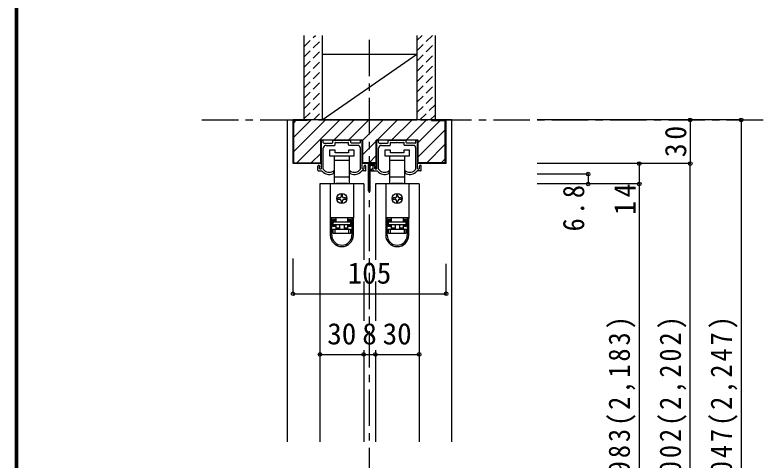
# Model space of a CAD drawing. Units: millimetres at full size, sheet at 1:5; details may follow other scales. Extents: x -973 to 977, y -718 to 696.
# Drawn here: x -973 to -456, y -311 to -5 of the extents above; entities that cross this region are included whole.
import ezdxf
from ezdxf.enums import TextEntityAlignment as Align

# ---------------------------------------------------------------- set-up
doc = ezdxf.new("R2010")
doc.units = ezdxf.units.MM
doc.header["$LTSCALE"] = 5
doc.header["$PDMODE"] = 32
doc.header["$PDSIZE"] = 2.5
doc.linetypes.add('CHAIN1', pattern=[8, 5, -1, 1, -1])
doc.linetypes.add('DASHED1', pattern=[1.8, 1.2, -0.6])
for name, color, linetype in [('0-1_通り芯', 4, 'CHAIN1'), ('0-2_柱', 3, 'Continuous'), ('0-3_仕上げ', 2, 'Continuous'), ('0-4_枠', 3, 'Continuous'), ('0-6_扉', 6, 'Continuous'), ('0-7_金物', 7, 'Continuous'), ('0-B_寸法', 7, 'Continuous'), ('0-C_ハッチ', 4, 'DASHED1'), ('F-1_枠', 6, 'Continuous')]:
    doc.layers.add(name, color=color, linetype=linetype)
doc.styles.add('ＭＳ ゴシック', font='')
doc.styles.get('ＭＳ ゴシック').set_extended_font_data('MS Gothic')

msp = doc.modelspace()

# ---------------------------------------------------------------- linework, layer by layer
at = {"layer": '0-1_通り芯'}
for p, q in [((-730.18, -526.5), (-730.18, -18.5)), ((-845.18, -76.5), (-456.18, -76.5))]:
    msp.add_line(p, q, dxfattribs=at)
at = {"layer": '0-2_柱'}
for p, q in [((-762.68, -31.5), (-697.68, -31.5)), ((-762.68, -76.5), (-697.68, -76.5))]:
    msp.add_line(p, q, dxfattribs=at)
at = {"layer": '0-2_柱', "color": 7}
msp.add_line((-762.68, -76.5), (-697.68, -31.5), dxfattribs=at)
at = {"layer": '0-3_仕上げ'}
for p, q in [((-775.18, -18.5), (-775.18, -76.5)), ((-762.68, -18.5), (-762.68, -76.5)), ((-697.68, -18.5), (-697.68, -76.5)), ((-685.18, -18.5), (-685.18, -76.5))]:
    msp.add_line(p, q, dxfattribs=at)
at = {"layer": '0-4_枠', "color": 4}
for p, q in [((-786.68, -76.5), (-782.68, -76.5)), ((-786.68, -76.5), (-786.68, -297.5)), ((-673.68, -76.5), (-677.68, -76.5)), ((-673.68, -297.5), (-673.68, -76.5))]:
    msp.add_line(p, q, dxfattribs=at)
at = {"layer": '0-4_枠'}
for p, q in [((-782.68, -106.5), (-782.68, -76.5)), ((-677.68, -76.5), (-782.68, -76.5)), ((-782.18, -106), (-782.18, -77)), ((-772.68, -77), (-782.18, -77)), ((-772.68, -77), (-772.68, -76.5)), ((-687.68, -77), (-687.68, -76.5)), ((-687.68, -77), (-678.18, -77)), ((-678.18, -106), (-678.18, -77)), ((-677.68, -106.5), (-677.68, -76.5)), ((-763.58, -106.5), (-763.58, -90.5)), ((-734.78, -90.5), (-763.58, -90.5)), ((-734.78, -106.5), (-734.78, -90.5)), ((-725.58, -106.5), (-725.58, -90.5)), ((-696.78, -90.5), (-725.58, -90.5)), ((-696.78, -106.5), (-696.78, -90.5)), ((-763.58, -106.5), (-782.68, -106.5)), ((-782.18, -106), (-763.58, -106)), ((-725.58, -106), (-734.78, -106)), ((-725.58, -106.5), (-734.78, -106.5)), ((-678.18, -106), (-696.78, -106)), ((-677.68, -106.5), (-696.78, -106.5))]:
    msp.add_line(p, q, dxfattribs=at)
at = {"layer": '0-6_扉'}
for p, q in [((-734.18, -120.5), (-764.18, -120.5)), ((-764.18, -120.5), (-764.18, -297.5)), ((-734.18, -120.5), (-734.18, -172.476)), ((-726.18, -120.5), (-726.18, -172.476)), ((-696.18, -120.5), (-726.18, -120.5)), ((-696.18, -120.5), (-696.18, -297.5)), ((-734.18, -187.405), (-734.18, -214.5)), ((-726.18, -187.405), (-726.18, -214.5)), ((-734.18, -234.5), (-734.18, -297.5)), ((-726.18, -234.5), (-726.18, -297.5))]:
    msp.add_line(p, q, dxfattribs=at)
at = {"layer": '0-7_金物'}
for p, q in [((-763.18, -109.8), (-763.18, -91)), ((-762.68, -90.5), (-762.48, -90.5)), ((-761.98, -92), (-761.98, -91)), ((-761.48, -92.5), (-755.83, -92.5)), ((-755.33, -92), (-755.33, -91)), ((-754.83, -90.5), (-743.53, -90.5)), ((-753.83, -93.7), (-753.83, -92.3)), ((-753.53, -92), (-749.48, -92)), ((-748.88, -92), (-744.83, -92)), ((-744.53, -93.7), (-744.53, -92.3)), ((-743.03, -92), (-743.03, -91)), ((-736.88, -92.5), (-742.53, -92.5)), ((-736.38, -92), (-736.38, -91)), ((-735.68, -90.5), (-735.88, -90.5)), ((-735.18, -109.8), (-735.18, -91)), ((-725.18, -109.8), (-725.18, -91)), ((-724.68, -90.5), (-724.48, -90.5)), ((-723.98, -92), (-723.98, -91)), ((-723.48, -92.5), (-717.83, -92.5)), ((-717.33, -92), (-717.33, -91)), ((-716.83, -90.5), (-705.53, -90.5)), ((-715.83, -93.7), (-715.83, -92.3)), ((-715.53, -92), (-711.48, -92)), ((-710.88, -92), (-706.83, -92)), ((-706.53, -93.7), (-706.53, -92.3)), ((-705.03, -92), (-705.03, -91)), ((-698.88, -92.5), (-704.53, -92.5)), ((-698.38, -92), (-698.38, -91)), ((-697.68, -90.5), (-697.88, -90.5)), ((-697.18, -109.8), (-697.18, -91)), ((-761.98, -110.123), (-761.98, -96)), ((-759.98, -94), (-754.13, -94)), ((-757.68, -97.2), (-757.68, -101.2)), ((-753.68, -97.2), (-757.68, -97.2)), ((-753.68, -99.2), (-753.68, -97.2)), ((-744.68, -97.2), (-744.68, -99.2)), ((-740.68, -97.2), (-744.68, -97.2)), ((-738.38, -94), (-744.23, -94)), ((-740.68, -101.2), (-740.68, -97.2)), ((-736.38, -110.123), (-736.38, -96)), ((-723.98, -110.123), (-723.98, -96)), ((-721.98, -94), (-716.13, -94)), ((-719.68, -97.2), (-719.68, -101.2)), ((-715.68, -97.2), (-719.68, -97.2)), ((-715.68, -99.2), (-715.68, -97.2)), ((-706.68, -97.2), (-706.68, -99.2)), ((-702.68, -97.2), (-706.68, -97.2)), ((-700.38, -94), (-706.23, -94)), ((-702.68, -101.2), (-702.68, -97.2)), ((-698.38, -110.123), (-698.38, -96)), ((-757.68, -101.2), (-749.18, -101.2)), ((-754.43, -101.2), (-754.43, -104.2)), ((-744.68, -99.2), (-753.68, -99.2)), ((-749.18, -101.2), (-740.68, -101.2)), ((-743.93, -104.2), (-743.93, -101.2)), ((-719.68, -101.2), (-711.18, -101.2)), ((-716.43, -101.2), (-716.43, -104.2)), ((-706.68, -99.2), (-715.68, -99.2)), ((-711.18, -101.2), (-702.68, -101.2)), ((-705.93, -104.2), (-705.93, -101.2)), ((-765.68, -111), (-765.68, -108.3)), ((-754.43, -104.2), (-754.43, -115.8)), ((-754.43, -104.2), (-749.18, -104.2)), ((-749.18, -104.2), (-743.93, -104.2)), ((-743.93, -115.8), (-743.93, -104.2)), ((-732.68, -111), (-732.68, -108.3)), ((-730.78, -125.2), (-730.78, -107.2)), ((-730.28, -106.7), (-725.68, -106.7)), ((-729.78, -110.2), (-729.78, -108.2)), ((-729.28, -107.7), (-726.68, -107.7)), ((-727.68, -111.2), (-727.68, -108.3)), ((-726.18, -108.2), (-726.18, -109.3)), ((-716.43, -104.2), (-716.43, -115.8)), ((-716.43, -104.2), (-711.18, -104.2)), ((-711.18, -104.2), (-705.93, -104.2)), ((-705.93, -115.8), (-705.93, -104.2)), ((-694.68, -111), (-694.68, -108.3)), ((-765.18, -111.5), (-762.881, -111.5)), ((-764.48, -109.8), (-764.48, -108.7)), ((-763.68, -110.3), (-763.98, -110.3)), ((-754.68, -112.583), (-754.68, -112)), ((-743.68, -112.583), (-743.68, -112)), ((-733.18, -111.5), (-735.479, -111.5)), ((-734.68, -110.3), (-734.38, -110.3)), ((-733.88, -109.8), (-733.88, -108.7)), ((-729.78, -125.2), (-729.78, -111.8)), ((-729.48, -110.5), (-728.68, -110.5)), ((-729.48, -111.5), (-727.98, -111.5)), ((-727.18, -111.5), (-724.881, -111.5)), ((-726.48, -109.8), (-726.48, -108.7)), ((-725.68, -110.3), (-725.98, -110.3)), ((-716.68, -112.583), (-716.68, -112)), ((-705.68, -112.583), (-705.68, -112)), ((-695.18, -111.5), (-697.479, -111.5)), ((-696.68, -110.3), (-696.38, -110.3)), ((-695.88, -109.8), (-695.88, -108.7)), ((-754.43, -115.8), (-754.43, -120.2)), ((-749.18, -115.8), (-754.43, -115.8)), ((-743.93, -115.8), (-749.18, -115.8)), ((-743.93, -120.2), (-743.93, -115.8)), ((-716.43, -115.8), (-716.43, -120.2)), ((-711.18, -115.8), (-716.43, -115.8)), ((-705.93, -115.8), (-711.18, -115.8)), ((-705.93, -120.2), (-705.93, -115.8)), ((-757.08, -120.5), (-757.08, -143.8)), ((-741.28, -120.5), (-757.08, -120.5)), ((-754.43, -120.2), (-753.18, -120.2)), ((-745.18, -120.5), (-745.18, -120.2)), ((-745.18, -120.2), (-743.93, -120.2)), ((-741.28, -120.5), (-741.28, -143.8)), ((-719.08, -120.5), (-719.08, -143.8)), ((-703.28, -120.5), (-719.08, -120.5)), ((-716.43, -120.2), (-715.18, -120.2)), ((-707.18, -120.5), (-707.18, -120.2)), ((-707.18, -120.2), (-705.93, -120.2)), ((-703.28, -120.5), (-703.28, -143.8)), ((-749.68, -128), (-749.68, -129)), ((-748.68, -129), (-748.68, -128)), ((-711.68, -128), (-711.68, -129)), ((-710.68, -129), (-710.68, -128)), ((-750.68, -130), (-751.68, -130)), ((-751.68, -131), (-750.68, -131)), ((-749.68, -132), (-749.68, -133)), ((-748.68, -133), (-748.68, -132)), ((-746.68, -130), (-747.68, -130)), ((-747.68, -131), (-746.68, -131)), ((-712.68, -130), (-713.68, -130)), ((-713.68, -131), (-712.68, -131)), ((-711.68, -132), (-711.68, -133)), ((-710.68, -133), (-710.68, -132)), ((-708.68, -130), (-709.68, -130)), ((-709.68, -131), (-708.68, -131)), ((-757.08, -143.8), (-757.08, -143.9)), ((-741.28, -143.8), (-757.08, -143.8)), ((-757.08, -143.9), (-757.08, -155.6)), ((-756.08, -143.9), (-757.08, -143.9)), ((-756.08, -155.6), (-756.08, -143.9)), ((-753.38, -143.9), (-756.08, -143.9)), ((-754.08, -143.9), (-754.08, -143.8)), ((-753.38, -143.9), (-753.38, -144.9)), ((-753.18, -146), (-753.18, -143.8)), ((-745.18, -143.8), (-745.18, -146)), ((-744.98, -144.9), (-744.98, -143.9)), ((-742.28, -143.9), (-744.98, -143.9)), ((-744.28, -143.8), (-744.28, -143.9)), ((-741.28, -143.8), (-741.28, -143.9)), ((-741.28, -155.6), (-741.28, -143.9)), ((-719.08, -143.8), (-719.08, -143.9)), ((-703.28, -143.8), (-719.08, -143.8)), ((-719.08, -143.9), (-719.08, -155.6)), ((-718.08, -143.9), (-719.08, -143.9)), ((-718.08, -155.6), (-718.08, -143.9)), ((-715.38, -143.9), (-718.08, -143.9)), ((-716.08, -143.9), (-716.08, -143.8)), ((-715.38, -143.9), (-715.38, -144.9)), ((-715.18, -146), (-715.18, -143.8)), ((-707.18, -143.8), (-707.18, -146)), ((-706.98, -144.9), (-706.98, -143.9)), ((-704.28, -143.9), (-706.98, -143.9)), ((-706.28, -143.8), (-706.28, -143.9)), ((-703.28, -143.8), (-703.28, -143.9)), ((-703.28, -155.6), (-703.28, -143.9)), ((-755.28, -144.9), (-753.38, -144.9)), ((-755.28, -144.9), (-755.28, -149.6)), ((-753.38, -145.9), (-755.28, -145.9)), ((-753.38, -149.6), (-755.28, -149.6)), ((-753.18, -146), (-755.08, -146)), ((-755.08, -146), (-755.08, -146.5)), ((-753.38, -144.9), (-753.38, -145.9)), ((-753.38, -149.6), (-753.38, -151.5)), ((-753.18, -150.5), (-753.18, -148.5)), ((-750.68, -148.5), (-750.68, -151.5)), ((-747.68, -148.5), (-747.68, -151.5)), ((-743.28, -146), (-745.18, -146)), ((-745.18, -148.5), (-745.18, -150.5)), ((-744.98, -144.9), (-743.08, -144.9)), ((-744.98, -148.6), (-743.08, -148.6)), ((-744.98, -149.6), (-744.98, -148.6)), ((-744.98, -151.5), (-744.98, -149.6)), ((-743.08, -149.6), (-744.98, -149.6)), ((-743.28, -146.5), (-743.28, -146)), ((-743.08, -149.6), (-743.08, -144.9)), ((-717.28, -144.9), (-715.38, -144.9)), ((-717.28, -144.9), (-717.28, -149.6)), ((-715.38, -145.9), (-717.28, -145.9)), ((-715.38, -149.6), (-717.28, -149.6)), ((-715.18, -146), (-717.08, -146)), ((-717.08, -146), (-717.08, -146.5)), ((-715.38, -144.9), (-715.38, -145.9)), ((-715.38, -149.6), (-715.38, -151.5)), ((-715.18, -150.5), (-715.18, -148.5)), ((-712.68, -148.5), (-712.68, -151.5)), ((-709.68, -148.5), (-709.68, -151.5)), ((-705.28, -146), (-707.18, -146)), ((-707.18, -148.5), (-707.18, -150.5)), ((-706.98, -144.9), (-705.08, -144.9)), ((-706.98, -148.6), (-705.08, -148.6)), ((-706.98, -149.6), (-706.98, -148.6)), ((-706.98, -151.5), (-706.98, -149.6)), ((-705.08, -149.6), (-706.98, -149.6)), ((-705.28, -146.5), (-705.28, -146)), ((-705.08, -149.6), (-705.08, -144.9)), ((-755.08, -154.5), (-755.08, -151.5)), ((-755.08, -151.5), (-754.08, -151.5)), ((-754.08, -154.5), (-755.08, -154.5)), ((-754.08, -151.5), (-754.08, -154.5)), ((-754.08, -151.5), (-744.28, -151.5)), ((-744.28, -154.5), (-754.08, -154.5)), ((-753.18, -150.5), (-750.68, -150.5)), ((-753.18, -151.5), (-753.18, -150.5)), ((-744.28, -154.5), (-744.28, -151.5)), ((-744.28, -151.5), (-743.28, -151.5)), ((-743.28, -154.5), (-744.28, -154.5)), ((-743.28, -151.5), (-743.28, -154.5)), ((-717.08, -154.5), (-717.08, -151.5)), ((-717.08, -151.5), (-716.08, -151.5)), ((-716.08, -154.5), (-717.08, -154.5)), ((-716.08, -151.5), (-716.08, -154.5)), ((-716.08, -151.5), (-706.28, -151.5)), ((-706.28, -154.5), (-716.08, -154.5)), ((-715.18, -150.5), (-712.68, -150.5)), ((-715.18, -151.5), (-715.18, -150.5)), ((-706.28, -154.5), (-706.28, -151.5)), ((-706.28, -151.5), (-705.28, -151.5)), ((-705.28, -154.5), (-706.28, -154.5)), ((-705.28, -151.5), (-705.28, -154.5))]:
    msp.add_line(p, q, dxfattribs=at)
for points in [[(-748.88, -92), (-749.18, -91.7), (-749.48, -92)], [(-710.88, -92), (-711.18, -91.7), (-711.48, -92)], [(-745.18, -120.2), (-753.18, -120.2), (-753.18, -120.5)], [(-707.18, -120.2), (-715.18, -120.2), (-715.18, -120.5)], [(-741.28, -143.9), (-742.28, -143.9), (-742.28, -155.6)], [(-703.28, -143.9), (-704.28, -143.9), (-704.28, -155.6)], [(-755.28, -148.6), (-753.38, -148.6), (-753.38, -149.6)], [(-743.08, -145.9), (-744.98, -145.9), (-744.98, -144.9)], [(-717.28, -148.6), (-715.38, -148.6), (-715.38, -149.6)], [(-705.08, -145.9), (-706.98, -145.9), (-706.98, -144.9)], [(-747.68, -150.5), (-745.18, -150.5), (-745.18, -151.5)], [(-709.68, -150.5), (-707.18, -150.5), (-707.18, -151.5)]]:
    msp.add_lwpolyline(points, dxfattribs=at)
for points in [[(-743.28, -148.5), (-755.08, -148.5), (-755.08, -146.5), (-743.28, -146.5)], [(-705.28, -148.5), (-717.08, -148.5), (-717.08, -146.5), (-705.28, -146.5)]]:
    msp.add_lwpolyline(points, close=True, dxfattribs=at)
for centre in [(-749.18, -130.5), (-711.18, -130.5)]:
    msp.add_circle(centre, 3.5, dxfattribs=at)
for centre, radius, start, end in [((-762.68, -91), 0.5, 90, 180), ((-762.48, -91), 0.5, 0, 90), ((-761.48, -92), 0.5, 180, 270), ((-755.83, -92), 0.5, 270, 0), ((-754.83, -91), 0.5, 90, 180), ((-753.53, -92.3), 0.3, 90, 180), ((-744.83, -92.3), 0.3, 0, 90), ((-743.53, -91), 0.5, 0, 90), ((-742.53, -92), 0.5, 180, 270), ((-736.88, -92), 0.5, 270, 0), ((-735.88, -91), 0.5, 90, 180), ((-735.68, -91), 0.5, 0, 90), ((-724.68, -91), 0.5, 90, 180), ((-724.48, -91), 0.5, 0, 90), ((-723.48, -92), 0.5, 180, 270), ((-717.83, -92), 0.5, 270, 0), ((-716.83, -91), 0.5, 90, 180), ((-715.53, -92.3), 0.3, 90, 180), ((-706.83, -92.3), 0.3, 0, 90), ((-705.53, -91), 0.5, 0, 90), ((-704.53, -92), 0.5, 180, 270), ((-698.88, -92), 0.5, 270, 0), ((-697.88, -91), 0.5, 90, 180), ((-697.68, -91), 0.5, 0, 90), ((-759.98, -96), 2, 90, 180), ((-754.13, -93.7), 0.3, 270, 0), ((-744.23, -93.7), 0.3, 180, 270), ((-738.38, -96), 2, 0, 90), ((-721.98, -96), 2, 90, 180), ((-716.13, -93.7), 0.3, 270, 0), ((-706.23, -93.7), 0.3, 180, 270), ((-700.38, -96), 2, 0, 90), ((-765.08, -108.3), 0.6, 0, 180), ((-764.48, -108.5), 0.2, 270, 90), ((-733.88, -108.5), 0.2, 90, 270), ((-733.28, -108.3), 0.6, 0, 180), ((-730.28, -107.2), 0.5, 90, 180), ((-729.28, -108.2), 0.5, 90, 180), ((-727.08, -108.3), 0.6, 0, 180), ((-726.68, -108.2), 0.5, 0, 90), ((-726.48, -108.5), 0.2, 270, 90), ((-725.68, -107.2), 0.5, 0, 90), ((-695.88, -108.5), 0.2, 90, 270), ((-695.28, -108.3), 0.6, 0, 180), ((-765.18, -111), 0.5, 180, 270.00019), ((-763.98, -109.8), 0.5, 180, 270), ((-763.68, -109.8), 0.5, 270, 0), ((-761.18, -110.448), 2, 211.73927, 220.92587), ((-757.78, -107.5), 6.5, 220.92587, 292.44644), ((-761.68, -110.123), 0.3, 180, 213.92311), ((-757.78, -107.5), 5, 213.92311, 301.89079), ((-755.68, -112.583), 1, 292.44644, 0), ((-754.98, -112), 0.3, 0, 121.89079), ((-743.38, -112), 0.3, 58.10921, 180), ((-742.68, -112.583), 1, 180, 247.55356), ((-740.58, -107.5), 5, 238.10921, 326.07689), ((-740.58, -107.5), 6.5, 247.55356, 319.07413), ((-736.68, -110.123), 0.3, 326.07689, 0), ((-737.18, -110.448), 2, 319.07413, 328.26073), ((-734.68, -109.8), 0.5, 180, 270), ((-734.38, -109.8), 0.5, 270, 0), ((-733.18, -111), 0.5, 269.99981, 0), ((-729.48, -110.2), 0.3, 180, 270), ((-729.48, -111.8), 0.3, 90, 180), ((-728.18, -110.5), 0.5, 0, 180), ((-727.98, -111.2), 0.3, 270, 0), ((-727.18, -111), 0.5, 180, 270.00019), ((-725.98, -109.8), 0.5, 180, 270), ((-726.18, -109.5), 0.2, 90, 270), ((-725.68, -109.7), 0.5, 180, 0), ((-725.68, -109.8), 0.5, 270, 0), ((-723.18, -110.448), 2, 211.73927, 220.92587), ((-719.78, -107.5), 6.5, 220.92587, 292.44644), ((-723.68, -110.123), 0.3, 180, 213.92311), ((-719.78, -107.5), 5, 213.92311, 301.89079), ((-717.68, -112.583), 1, 292.44644, 0), ((-716.98, -112), 0.3, 0, 121.89079), ((-705.38, -112), 0.3, 58.10921, 180), ((-704.68, -112.583), 1, 180, 247.55356), ((-702.58, -107.5), 5, 238.10921, 326.07689), ((-702.58, -107.5), 6.5, 247.55356, 319.07413), ((-698.68, -110.123), 0.3, 326.07689, 0), ((-699.18, -110.448), 2, 319.07413, 328.26073), ((-696.68, -109.8), 0.5, 180, 270), ((-696.38, -109.8), 0.5, 270, 0), ((-695.18, -111), 0.5, 269.99981, 0), ((-750.68, -129), 1, 270, 0), ((-749.18, -128), 0.5, 90, 180), ((-749.18, -128), 0.5, 0, 90), ((-747.68, -129), 1, 180, 270), ((-730.28, -125.2), 0.5, 180, 0), ((-712.68, -129), 1, 270, 0), ((-711.18, -128), 0.5, 90, 180), ((-711.18, -128), 0.5, 0, 90), ((-709.68, -129), 1, 180, 270), ((-751.68, -130.5), 0.5, 90, 180), ((-751.68, -130.5), 0.5, 180, 270), ((-750.68, -132), 1, 0, 90), ((-749.18, -133), 0.5, 180, 270), ((-749.18, -133), 0.5, 270, 0), ((-747.68, -132), 1, 90, 180), ((-746.68, -130.5), 0.5, 0, 90), ((-746.68, -130.5), 0.5, 270, 0), ((-713.68, -130.5), 0.5, 90, 180), ((-713.68, -130.5), 0.5, 180, 270), ((-712.68, -132), 1, 0, 90), ((-711.18, -133), 0.5, 180, 270), ((-711.18, -133), 0.5, 270, 0), ((-709.68, -132), 1, 90, 180), ((-708.68, -130.5), 0.5, 0, 90), ((-708.68, -130.5), 0.5, 270, 0), ((-749.18, -155.6), 7.9, 180, 0), ((-749.18, -155.6), 6.9, 180, 0), ((-711.18, -155.6), 7.9, 180, 0), ((-711.18, -155.6), 6.9, 180, 0)]:
    msp.add_arc(centre, radius, start, end, dxfattribs=at)
at = {"layer": '0-B_寸法', "color": 4}
for p, q in [((-475.18, -76.5), (-615.18, -76.5)), ((-510.18, -76.5), (-510.18, -106.5)), ((-475.18, -76.5), (-475.18, -514.5)), ((-510.18, -106.5), (-615.18, -106.5)), ((-545.18, -106.5), (-545.18, -120.5)), ((-510.18, -526.5), (-510.18, -106.5)), ((-580.18, -113.7), (-615.18, -113.7)), ((-580.18, -113.7), (-580.18, -120.5)), ((-545.18, -120.5), (-615.18, -120.5)), ((-545.18, -120.5), (-545.18, -506.5)), ((-782.68, -195.804), (-782.68, -171.746)), ((-677.68, -195.804), (-677.68, -175.246)), ((-782.68, -195.804), (-677.68, -195.804)), ((-764.18, -237.5), (-696.18, -237.5))]:
    msp.add_line(p, q, dxfattribs=at)
at = {"layer": '0-B_寸法'}
for p in [(-510.18, -76.5), (-475.18, -76.5), (-545.18, -106.5), (-510.18, -106.5), (-580.18, -113.7), (-580.18, -120.5), (-545.18, -120.5), (-782.68, -195.804), (-677.68, -195.804), (-764.18, -237.5), (-734.18, -237.5), (-726.18, -237.5), (-696.18, -237.5)]:
    msp.add_point(p, dxfattribs=at)
at = {"layer": '0-C_ハッチ'}
for p, q in [((-775.18, -26.395), (-767.285, -18.5)), ((-697.68, -22.032), (-694.148, -18.5)), ((-697.68, -29.103), (-687.077, -18.5)), ((-775.18, -33.466), (-762.68, -20.966)), ((-697.68, -36.174), (-685.18, -23.674)), ((-775.18, -40.537), (-762.68, -28.037)), ((-697.68, -43.246), (-685.18, -30.746)), ((-775.18, -47.608), (-762.68, -35.108)), ((-697.68, -50.317), (-685.18, -37.817)), ((-775.18, -54.679), (-762.68, -42.179)), ((-697.68, -57.388), (-685.18, -44.888)), ((-775.18, -61.751), (-762.68, -49.251)), ((-775.18, -68.822), (-762.68, -56.322)), ((-697.68, -64.459), (-685.18, -51.959)), ((-697.68, -71.53), (-685.18, -59.03)), ((-775.18, -75.893), (-762.68, -63.393)), ((-695.579, -76.5), (-685.18, -66.101)), ((-768.716, -76.5), (-762.68, -70.464)), ((-688.508, -76.5), (-685.18, -73.172))]:
    msp.add_line(p, q, dxfattribs=at)
at = {"layer": '0-C_ハッチ', "linetype": 'Continuous'}
for p, q in [((-782.18, -98.271), (-760.409, -76.5)), ((-782.18, -88.372), (-770.309, -76.5)), ((-782.18, -78.472), (-780.708, -77)), ((-780.01, -106), (-750.51, -76.5)), ((-754.61, -90.5), (-740.61, -76.5)), ((-744.711, -90.5), (-730.711, -76.5)), ((-734.811, -90.5), (-720.811, -76.5)), ((-724.912, -90.5), (-710.912, -76.5)), ((-715.012, -90.5), (-701.012, -76.5)), ((-705.113, -90.5), (-691.113, -76.5)), ((-696.78, -92.067), (-681.713, -77)), ((-696.78, -101.967), (-678.18, -83.367)), ((-734.78, -100.369), (-725.58, -91.169)), ((-678.18, -93.266), (-690.914, -106)), ((-763.58, -99.47), (-770.11, -106)), ((-730.512, -106), (-725.58, -101.068)), ((-681.015, -106), (-678.18, -103.166))]:
    msp.add_line(p, q, dxfattribs=at)
at = {"layer": 'F-1_枠'}
for p, q in [((-973.347, 695.833), (-973.347, -700.833)), ((-972.514, 695.833), (-972.514, -700.833)), ((-971.68, 695.833), (-971.68, -700.833))]:
    msp.add_line(p, q, dxfattribs=at)

# ---------------------------------------------------------------- texts
at = {"layer": '0-B_寸法', "style": 'ＭＳ ゴシック'}
for s, p in [('105', (-745.18, -193.304)), ('30', (-759.18, -235)), ('8', (-735.18, -235)), ('30', (-721.18, -235))]:
    msp.add_text(s, height=14.66, dxfattribs=at).set_placement(p, align=Align.BOTTOM_LEFT)
at = {"layer": '0-B_寸法', "char_height": 14.66, "attachment_point": 7, "rotation": 90, "style": 'ＭＳ ゴシック'}
for s, insert in [('\\T1.27;\\W0.95;30', (-512.68, -102.125)), ('\\T1.27;\\W0.9;6.8', (-582.68, -153)), ('\\T1.27;\\W0.95;14', (-547.68, -141.75)), ('\\T1.23;\\W0.9;ＤＨ＝1,983(2,183)', (-547.68, -408.125)), ('\\T1.23;\\W0.9;枠内＝2,002(2,202)', (-512.68, -408.125)), ('\\T1.23;\\W0.9;枠外＝2,047(2,247)', (-477.68, -408.125))]:
    msp.add_mtext(s, dxfattribs=dict(at, insert=insert))

doc.saveas('drawing.dxf')
